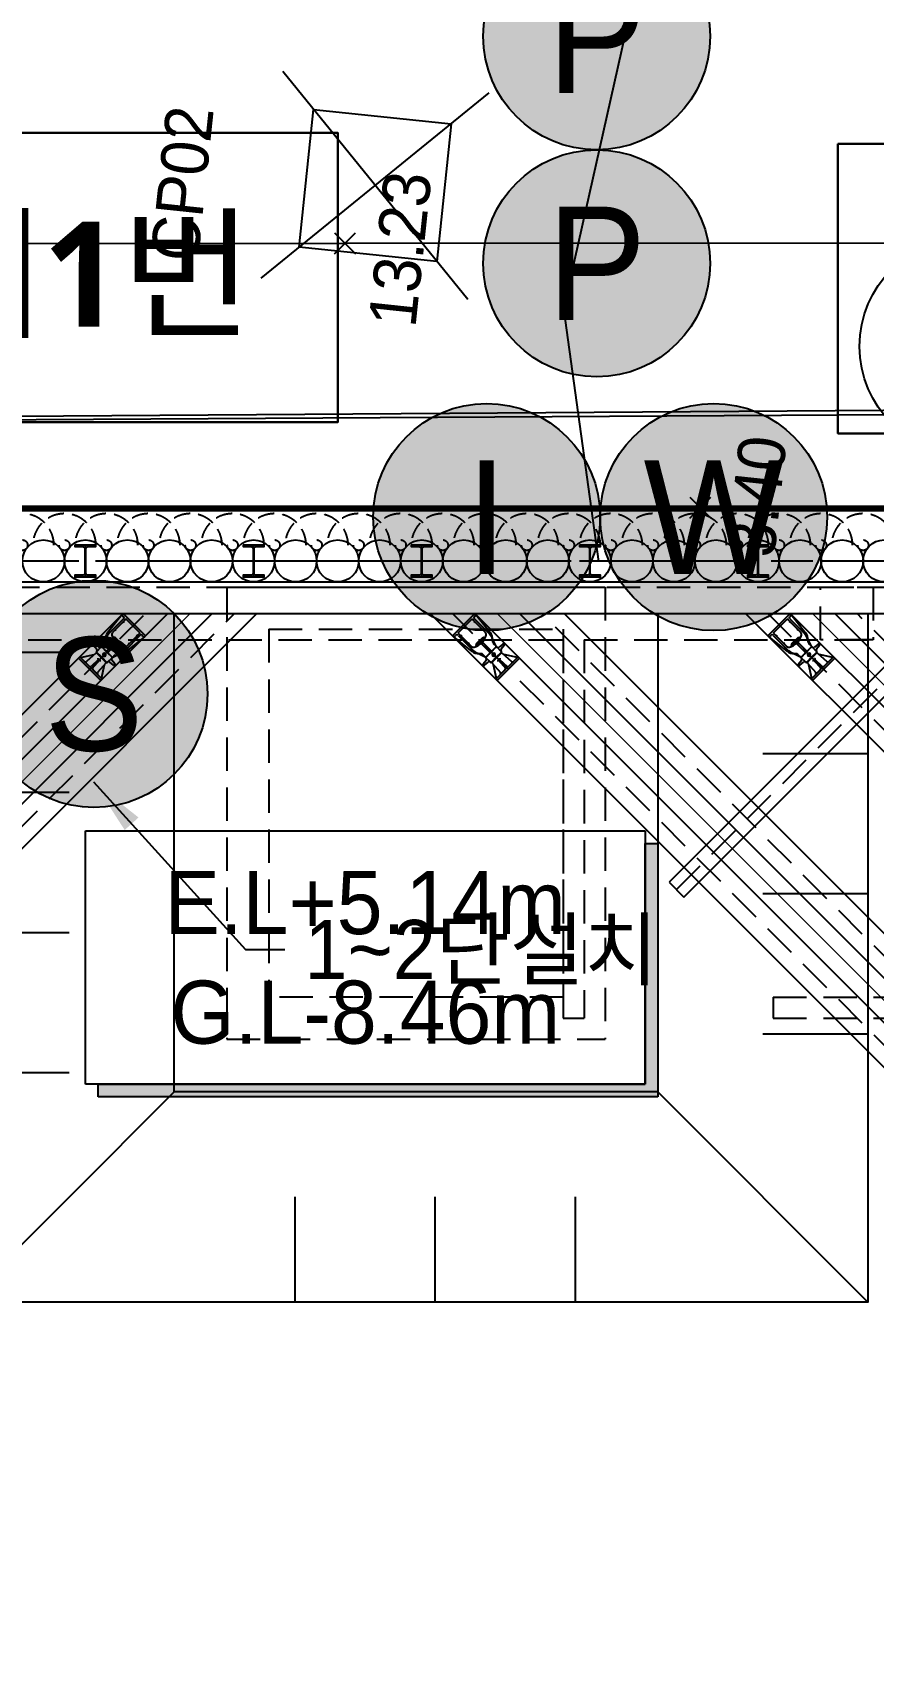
# Model space of a CAD drawing. Header units: millimetres. Extents: x 1073475 to 2890243, y -1340830 to -367733.
# Drawn here: x 2518226 to 2526226, y -406744 to -391222 of the extents above; entities that cross this region are included whole.
import ezdxf
from ezdxf.enums import TextEntityAlignment as Align
from ezdxf.xclip import XClip

# ---------------------------------------------------------------- set-up
doc = ezdxf.new("R2010")
doc.units = ezdxf.units.MM
doc.header["$LTSCALE"] = 50
doc.header["$XCLIPFRAME"] = 2
doc.header["$PDMODE"] = 3
doc.header["$PDSIZE"] = 100
for name, pattern in [('CENTER2', [28.575, 19.05, -3.175, 3.175, -3.175]), ('HIDDEN', [9.525, 6.35, -3.175]), ('HIDDEN2', [4.7625, 3.175, -1.5875]), ('PHANTOM', [63.5, 31.75, -6.35, 6.35, -6.35, 6.35, -6.35])]:
    doc.linetypes.add(name, pattern=pattern)
doc.layers.add('_0', color=7, linetype='Continuous', lineweight=0)
for name, color, linetype in [('C-DIM', 7, 'Continuous'), ('CEN', 1, 'CENTER2'), ('CIP', 1, 'Continuous'), ('H-BEAM-상부', 173, 'Continuous'), ('HPILE-300x200', 3, 'Continuous'), ('NO', 2, 'Continuous'), ('SGR', 8, 'Continuous'), ('ST-CEN', 1, 'HIDDEN'), ('ST-CEN(상부 H-BEAM)', 1, 'HIDDEN'), ('STRUT', 3, 'Continuous'), ('WALE-1', 3, 'Continuous'), ('건축', 233, 'HIDDEN'), ('계측기 변형률계', 150, 'Continuous'), ('계측기 지중경사계', 97, 'Continuous'), ('계측기 지표침하계', 44, 'Continuous'), ('계측기 지하수위계', 70, 'Continuous'), ('굴착고', 2, 'Continuous'), ('기준점', 5, 'Continuous'), ('단면', 4, 'Continuous'), ('대지경계선', 6, 'PHANTOM'), ('도로', 1, 'Continuous'), ('법면', 41, 'Continuous'), ('보도', 7, 'Continuous'), ('연속지적도', 32, 'Continuous'), ('오수맨홀', 1, 'Continuous'), ('유압JACK', 2, 'Continuous'), ('지하지장물_상수관로', 5, 'HIDDEN2'), ('지하지장물_전기관로', 1, 'HIDDEN2'), ('지하지장물_통신관로', 7, 'HIDDEN2'), ('측량점_높이', 8, 'Continuous'), ('측량점_심볼', 7, 'Continuous'), ('현황', 9, 'Continuous')]:
    doc.layers.add(name, color=color, linetype=linetype)
doc.styles.get("Standard").update_dxf_attribs({"font": ''})
doc.styles.add('굴림체', font='')
doc.styles.add('돋움', font='')
doc.styles.add('로고', font='malgunbd.ttf')
doc.styles.get('Standard').set_extended_font_data('Dotum')
doc.styles.get('굴림체').set_extended_font_data('Dotum')
doc.styles.get('돋움').set_extended_font_data('Dotum')
doc.linetypes.add('KT_LINE', pattern='A,12.7,-5.08,["KT",Standard,S=2.54,R=0,X=-2.54,Y=-1.27],-6.35', length=24.13)
doc.linetypes.add('POWER_LINE', pattern='A,12.7,-5.08,["POWER",Standard,S=2.54,R=0,X=-2.54,Y=-1.27],-6.35', length=24.13)
doc.linetypes.add('WATER_LINE', pattern='A,12.7,-5.08,["WATER",Standard,S=2.54,R=0,X=-2.54,Y=-1.27],-6.35', length=24.13)
doc.dimstyles.new('SAM-200-지시선', dxfattribs={"dimscale": 0.1, "dimtxt": 300, "dimasz": 360, "dimexe": 70, "dimexo": 0, "dimgap": 100, "dimtad": 1, "dimdec": 0, "dimzin": 0, "dimdsep": 46, "dimlunit": 6, "dimtxsty": '돋움', "dimcen": 100, "dimclrd": 1, "dimclre": 1, "dimclrt": 256, "dimadec": 0, "dimazin": 0, "dimtfac": 1, "dimtdec": 0, "dimtix": 1, "dimtmove": 2, "dimatfit": 3, "dimfxl": 70, "dimtolj": 1, "dimtzin": 0, "dimlwd": -1, "dimlwe": -1, "dimarcsym": 0})

# ---------------------------------------------------------------- blocks, each defined once
blk = doc.blocks.new('A$405090834614')
at = {"color": 251}
for points in [[(170450, 141075), (172431, 139103)], [(170455, 139099), (172426, 141079)]]:
    blk.add_lwpolyline(points, dxfattribs=at)
blk.add_lwpolyline([(170780, 140746), (172098, 140749), (172101, 139432), (170784, 139429)], close=True, dxfattribs=at)
at = {"layer": '도로', "color": 251}
for p, q in [((169668, 151509), (170864, 140316)), ((170864, 140316), (172033, 129342))]:
    blk.add_line(p, q, dxfattribs=at)
at = {"layer": '보도', "color": 251}
for p, q in [((168720, 136691), (167884, 144470)), ((169650, 127902), (168720, 136691))]:
    blk.add_line(p, q, dxfattribs=at)
at = {"layer": '연속지적도', "color": 251}
blk.add_line((167228, 150654), (170018, 124364), dxfattribs=at)
at = {"layer": '오수맨홀', "color": 251}
blk.add_circle((170514, 134314), 1036, dxfattribs=at)
at = {"layer": '지하지장물_상수관로', "color": 251, "linetype": 'WATER_LINE', "ltscale": 3}
blk.add_lwpolyline([(165003, 177754), (176543, 74656), (179909, 44130), (180541, 14655)], dxfattribs=at)
at = {"layer": '지하지장물_전기관로', "color": 251, "linetype": 'POWER_LINE', "ltscale": 3}
blk.add_lwpolyline([(165368, 136915), (170465, 138180), (175788, 137564), (176957, 135844)], dxfattribs=at)
at = {"layer": '지하지장물_통신관로', "color": 251, "linetype": 'KT_LINE', "ltscale": 3}
blk.add_lwpolyline([(179973, 22140), (178340, 57330), (174617, 92638), (167709, 153756), (166514, 164057), (162819, 177078), (146292, 175121), (136183, 173575), (130490, 179990), (129558, 186301)], dxfattribs=at)
at = {"layer": '측량점_심볼', "color": 251}
for p in [(161804, 141487), (170864, 140316), (168720, 136691)]:
    blk.add_point(p, dxfattribs=at)
at = {"layer": '기준점', "color": 251, "style": '굴림체'}
blk.add_text('CP02', height=450, dxfattribs=at).set_placement((171264, 141918), align=Align.MIDDLE_CENTER)
at = {"layer": '측량점_높이', "color": 251, "style": '굴림체'}
for s, p in [('13.56', (161804, 141187)), ('13.23', (170864, 140016)), ('13.40', (168720, 136391))]:
    blk.add_text(s, height=450, dxfattribs=at).set_placement(p, align=Align.TOP_CENTER)
blk = doc.blocks.new('A$412942629171')
at = {"layer": '계측기 지중경사계'}
blk.add_hatch(color=254, dxfattribs=at).paths.add_polyline_path([(-720, -720, 1), (720, -720, 1)])
blk.add_circle((0, -720), 720, dxfattribs=at)
at = {"layer": '계측기 지중경사계', "style": '돋움'}
blk.add_text('I', height=720, dxfattribs=at).set_placement((0, -720), align=Align.MIDDLE_CENTER)
blk = doc.blocks.new('A$417857393706')
at = {"layer": '계측기 지하수위계'}
blk.add_hatch(color=254, dxfattribs=at).paths.add_polyline_path([(-720, -720, 1), (720, -720, 1)])
blk.add_circle((0, -720), 720, dxfattribs=at)
at = {"layer": '계측기 지하수위계', "style": '돋움'}
blk.add_text('W', height=720, dxfattribs=at).set_placement((0, -720), align=Align.MIDDLE_CENTER)
blk = doc.blocks.new('A$41801442406')
at = {"layer": '계측기 지표침하계'}
blk.add_hatch(color=254, dxfattribs=at).paths.add_polyline_path([(-720, -720, 1), (720, -720, 1)])
blk.add_circle((0, -720), 720, dxfattribs=at)
at = {"layer": '계측기 지표침하계', "style": '돋움'}
blk.add_text('P', height=720, dxfattribs=at).set_placement((0, -720), align=Align.MIDDLE_CENTER)
blk = doc.blocks.new('A$418028669546')
at = {"layer": '계측기 변형률계'}
blk.add_hatch(color=254, dxfattribs=at).paths.add_polyline_path([(-720, -720, 1), (720, -720, 1)])
blk.add_circle((0, -720), 720, dxfattribs=at)
at = {"layer": '계측기 변형률계', "style": '돋움'}
blk.add_text('S', height=720, dxfattribs=at).set_placement((0, -720), align=Align.MIDDLE_CENTER)
blk = doc.blocks.new('A$C1D3235D9')
at = {"layer": 'SGR', "linetype": 'HIDDEN2'}
blk.add_circle((0, 0), 50, dxfattribs=at)
blk.add_arc((0, 0), 300, 0, 180, dxfattribs=at)
blk = doc.blocks.new('A$C7A8C1D28')
at = {"layer": '굴착고'}
blk.add_hatch(color=8, dxfattribs=at).paths.add_polyline_path([(-57119, -20619), (-51914, -20619), (-51914, -18329), (-51794, -18329), (-51794, -20739), (-57119, -20739)])
at = {"layer": '_0', "color": 8}
for p, q in [((-70045, -29941), (-56245, -16141)), ((-39072, -30391), (-53322, -16141)), ((-39072, -27391), (-50322, -16141))]:
    blk.add_line(p, q, dxfattribs=at)
at = {"layer": 'CEN', "color": 8, "ltscale": 1.5}
blk.add_line((-65240, -15641), (-38522, -15641), dxfattribs=at)
at = {"layer": 'CIP', "color": 8}
for centre in [(-57640, -15641), (-57240, -15641), (-56840, -15641), (-56440, -15641), (-56040, -15641), (-55640, -15641), (-55240, -15641), (-54840, -15641), (-54440, -15641), (-54040, -15641), (-53640, -15641), (-53240, -15641), (-52840, -15641), (-52440, -15641), (-52040, -15641), (-51640, -15641), (-51240, -15641), (-50840, -15641), (-50440, -15641), (-50040, -15641), (-49640, -15641)]:
    blk.add_circle(centre, 200, dxfattribs=at)
at = {"layer": 'H-BEAM-상부', "color": 8}
for p, q in [((-49267, -16277), (-51687, -18696)), ((-51545, -18838), (-49126, -16418)), ((-51687, -18696), (-51545, -18838))]:
    blk.add_line(p, q, dxfattribs=at)
at = {"layer": 'HPILE-300x200', "color": 8}
for p, q in [((-57240, -15791), (-57240, -15491)), ((-55640, -15791), (-55640, -15491)), ((-54040, -15791), (-54040, -15491)), ((-52440, -15791), (-52440, -15491)), ((-50840, -15791), (-50840, -15491))]:
    blk.add_line(p, q, dxfattribs=at)
for points in [[(-57340, -15491), (-57340, -15505), (-57265, -15505, -0.414214), (-57245, -15525), (-57245, -15757, -0.414214), (-57265, -15777), (-57340, -15777), (-57340, -15791), (-57140, -15791), (-57140, -15777), (-57216, -15777, -0.414214), (-57236, -15757), (-57236, -15525, -0.414214), (-57216, -15505), (-57140, -15505), (-57140, -15491)], [(-55740, -15491), (-55740, -15505), (-55665, -15505, -0.414214), (-55645, -15525), (-55645, -15757, -0.414214), (-55665, -15777), (-55740, -15777), (-55740, -15791), (-55540, -15791), (-55540, -15777), (-55616, -15777, -0.414214), (-55636, -15757), (-55636, -15525, -0.414214), (-55616, -15505), (-55540, -15505), (-55540, -15491)], [(-54140, -15491), (-54140, -15505), (-54065, -15505, -0.414214), (-54045, -15525), (-54045, -15757, -0.414214), (-54065, -15777), (-54140, -15777), (-54140, -15791), (-53940, -15791), (-53940, -15777), (-54016, -15777, -0.414214), (-54036, -15757), (-54036, -15525, -0.414214), (-54016, -15505), (-53940, -15505), (-53940, -15491)], [(-52540, -15491), (-52540, -15505), (-52465, -15505, -0.414214), (-52445, -15525), (-52445, -15757, -0.414214), (-52465, -15777), (-52540, -15777), (-52540, -15791), (-52340, -15791), (-52340, -15777), (-52416, -15777, -0.414214), (-52436, -15757), (-52436, -15525, -0.414214), (-52416, -15505), (-52340, -15505), (-52340, -15491)], [(-50940, -15491), (-50940, -15505), (-50865, -15505, -0.414214), (-50845, -15525), (-50845, -15757, -0.414214), (-50865, -15777), (-50940, -15777), (-50940, -15791), (-50740, -15791), (-50740, -15777), (-50816, -15777, -0.414214), (-50836, -15757), (-50836, -15525, -0.414214), (-50816, -15505), (-50740, -15505), (-50740, -15491)]]:
    blk.add_lwpolyline(points, format="xyb", close=True, dxfattribs=at)
at = {"layer": 'ST-CEN', "color": 8}
for p, q in [((-70045, -30366), (-55821, -16141)), ((-70045, -29517), (-56669, -16141)), ((-39072, -30815), (-53746, -16141)), ((-39072, -29967), (-52898, -16141)), ((-39072, -27815), (-50746, -16141)), ((-39072, -26967), (-49898, -16141))]:
    blk.add_line(p, q, dxfattribs=at)
at = {"layer": 'ST-CEN(상부 H-BEAM)', "color": 8}
blk.add_line((-51616, -18767), (-49197, -16348), dxfattribs=at)
at = {"layer": 'STRUT', "color": 8}
for p, q in [((-70045, -30153), (-56033, -16141)), ((-70045, -30578), (-55609, -16141)), ((-70045, -29729), (-56457, -16141)), ((-70045, -29305), (-56882, -16141)), ((-39072, -31027), (-53959, -16141)), ((-39072, -30603), (-53534, -16141)), ((-39072, -30179), (-53110, -16141)), ((-39072, -29755), (-52686, -16141)), ((-39072, -28027), (-50959, -16141)), ((-39072, -27603), (-50534, -16141)), ((-39072, -27179), (-50110, -16141))]:
    blk.add_line(p, q, dxfattribs=at)
at = {"layer": 'WALE-1', "color": 8}
for p, q in [((-65157, -15841), (-38772, -15841)), ((-65033, -16141), (-39072, -16141))]:
    blk.add_line(p, q, dxfattribs=at)
at = {"layer": '건축', "color": 8}
for p, q in [((-65137, -15891), (-39695, -15891)), ((-55895, -15891), (-52295, -15891)), ((-55895, -15891), (-55895, -20191)), ((-52295, -15891), (-52295, -20191)), ((-50245, -16391), (-50245, -15891)), ((-50245, -15891), (-49745, -15891)), ((-49745, -15891), (-49745, -16391)), ((-55495, -16291), (-52695, -16291)), ((-55495, -16291), (-55495, -19791)), ((-52695, -16291), (-52695, -19791)), ((-64929, -16391), (-52695, -16391)), ((-52695, -16391), (-52695, -19991)), ((-52495, -16391), (-46695, -16391)), ((-52495, -16391), (-52495, -19991)), ((-49745, -16391), (-50245, -16391)), ((-52695, -19791), (-55495, -19791)), ((-50695, -19791), (-46695, -19791)), ((-50695, -19791), (-50695, -19991)), ((-52695, -19991), (-52495, -19991)), ((-50695, -19991), (-41695, -19991)), ((-55895, -20191), (-52295, -20191))]:
    blk.add_line(p, q, dxfattribs=at)
blk.add_lwpolyline([(-38995, -50731), (-64002, -50731), (-71073, -43660), (-71073, -20799), (-65416, -15142), (-38995, -15142)], close=True, dxfattribs=at)
at = {"layer": '굴착고', "color": 8}
for p, q in [((-57239, -18209), (-51914, -18209)), ((-57239, -20619), (-57239, -18209)), ((-51914, -18209), (-51914, -20619)), ((-51914, -20619), (-51914, -18329)), ((-51914, -18329), (-51794, -18329)), ((-51794, -18329), (-51794, -20739)), ((-51914, -20619), (-57239, -20619)), ((-57119, -20619), (-51914, -20619)), ((-57119, -20739), (-57119, -20619)), ((-51794, -20739), (-57119, -20739))]:
    blk.add_line(p, q, dxfattribs=at)
at = {"layer": '대지경계선', "color": 8}
for p, q in [((-65416, -15142), (-38995, -15142)), ((-65240, -15641), (-38522, -15641)), ((-57239, -18209), (-51914, -18209)), ((-57239, -20619), (-57239, -18209)), ((-51914, -18209), (-51914, -20619)), ((-51914, -20619), (-57239, -20619))]:
    blk.add_line(p, q, dxfattribs=at)
at = {"layer": '법면', "color": 8}
for p, q in [((-58395, -16508), (-57395, -16508)), ((-49795, -17475), (-50795, -17475)), ((-58395, -17841), (-57395, -17841)), ((-49795, -18808), (-50795, -18808)), ((-58395, -19175), (-57395, -19175)), ((-49795, -20141), (-50795, -20141)), ((-58395, -20508), (-57395, -20508)), ((-55245, -22691), (-55245, -21691)), ((-53912, -22691), (-53912, -21691)), ((-52578, -22691), (-52578, -21691))]:
    blk.add_line(p, q, dxfattribs=at)
for points in [[(-49795, -16141), (-49795, -22691), (-58395, -22691), (-58395, -16141)], [(-51795, -16141), (-51795, -20691), (-56395, -20691), (-56395, -16141)], [(-58395, -22691), (-56395, -20691)], [(-51795, -20691), (-49795, -22691)]]:
    blk.add_lwpolyline(points, dxfattribs=at)
at = {"layer": '유압JACK', "color": 8}
for p, q in [((-56891, -16151), (-56882, -16141)), ((-56669, -16353), (-56882, -16141)), ((-53746, -16353), (-53534, -16141)), ((-53525, -16151), (-53534, -16141)), ((-50746, -16353), (-50534, -16141)), ((-50525, -16151), (-50534, -16141)), ((-56891, -16151), (-57029, -16325)), ((-56877, -16193), (-57026, -16342)), ((-56857, -16196), (-56983, -16322)), ((-56958, -16303), (-56947, -16292)), ((-56950, -16289), (-56947, -16292)), ((-56891, -16158), (-56877, -16172)), ((-56886, -16225), (-56884, -16228)), ((-56873, -16218), (-56884, -16228)), ((-56876, -16215), (-56873, -16218)), ((-56724, -16324), (-56853, -16196)), ((-53692, -16324), (-53563, -16196)), ((-53559, -16196), (-53433, -16322)), ((-53540, -16215), (-53543, -16218)), ((-53543, -16218), (-53532, -16228)), ((-53525, -16158), (-53539, -16172)), ((-53539, -16193), (-53390, -16342)), ((-53529, -16225), (-53532, -16228)), ((-53525, -16151), (-53387, -16325)), ((-53466, -16289), (-53469, -16292)), ((-53458, -16303), (-53469, -16292)), ((-50692, -16324), (-50563, -16196)), ((-50559, -16196), (-50433, -16322)), ((-50540, -16215), (-50543, -16218)), ((-50543, -16218), (-50532, -16228)), ((-50525, -16158), (-50539, -16172)), ((-50539, -16193), (-50390, -16342)), ((-50529, -16225), (-50532, -16228)), ((-50525, -16151), (-50387, -16325)), ((-50466, -16289), (-50469, -16292)), ((-50458, -16303), (-50469, -16292)), ((-57161, -16446), (-57131, -16481)), ((-57147, -16432), (-57112, -16462)), ((-57087, -16456), (-57058, -16428)), ((-57083, -16453), (-57052, -16389)), ((-57052, -16410), (-57052, -16393)), ((-56957, -16416), (-57037, -16496)), ((-56944, -16429), (-57024, -16509)), ((-56978, -16376), (-56972, -16370)), ((-56977, -16379), (-56970, -16372)), ((-56976, -16367), (-56972, -16363)), ((-56894, -16448), (-56976, -16367)), ((-56891, -16445), (-56972, -16363)), ((-56969, -16374), (-56972, -16370)), ((-56969, -16374), (-56965, -16370)), ((-56969, -16374), (-56965, -16370)), ((-56898, -16444), (-56969, -16374)), ((-56968, -16374), (-56965, -16370)), ((-56964, -16372), (-56965, -16370)), ((-56952, -16437), (-56965, -16424)), ((-56964, -16372), (-56961, -16370)), ((-56899, -16437), (-56964, -16372)), ((-56963, -16368), (-56959, -16365)), ((-56961, -16370), (-56963, -16368)), ((-56961, -16300), (-56958, -16303)), ((-56896, -16435), (-56961, -16370)), ((-56893, -16431), (-56959, -16365)), ((-56907, -16449), (-56900, -16442)), ((-56904, -16450), (-56898, -16444)), ((-56902, -16441), (-56898, -16437)), ((-56902, -16440), (-56899, -16437)), ((-56900, -16435), (-56898, -16433)), ((-56896, -16435), (-56893, -16431)), ((-56894, -16448), (-56891, -16445)), ((-56721, -16349), (-56870, -16498)), ((-56679, -16363), (-56854, -16501)), ((-56724, -16329), (-56850, -16455)), ((-56831, -16430), (-56820, -16419)), ((-56828, -16433), (-56831, -16430)), ((-56817, -16422), (-56820, -16419)), ((-56746, -16345), (-56756, -16356)), ((-56754, -16358), (-56756, -16356)), ((-56743, -16348), (-56746, -16345)), ((-56686, -16363), (-56700, -16349)), ((-56679, -16363), (-56669, -16353)), ((-53737, -16363), (-53746, -16353)), ((-53737, -16363), (-53562, -16501)), ((-53730, -16363), (-53716, -16349)), ((-53695, -16349), (-53546, -16498)), ((-53692, -16329), (-53566, -16455)), ((-53673, -16348), (-53670, -16345)), ((-53670, -16345), (-53659, -16356)), ((-53662, -16358), (-53659, -16356)), ((-53599, -16422), (-53596, -16419)), ((-53585, -16430), (-53596, -16419)), ((-53588, -16433), (-53585, -16430)), ((-53525, -16445), (-53444, -16363)), ((-53521, -16448), (-53525, -16445)), ((-53523, -16431), (-53456, -16365)), ((-53519, -16435), (-53523, -16431)), ((-53521, -16448), (-53440, -16367)), ((-53519, -16435), (-53454, -16370)), ((-53518, -16444), (-53447, -16374)), ((-53516, -16435), (-53518, -16433)), ((-53514, -16441), (-53518, -16437)), ((-53512, -16450), (-53518, -16444)), ((-53517, -16437), (-53452, -16372)), ((-53514, -16440), (-53517, -16437)), ((-53509, -16449), (-53515, -16442)), ((-53472, -16429), (-53392, -16509)), ((-53464, -16437), (-53451, -16424)), ((-53459, -16416), (-53379, -16496)), ((-53455, -16300), (-53458, -16303)), ((-53453, -16368), (-53456, -16365)), ((-53454, -16370), (-53453, -16368)), ((-53452, -16372), (-53454, -16370)), ((-53452, -16372), (-53451, -16370)), ((-53447, -16374), (-53451, -16370)), ((-53447, -16374), (-53451, -16370)), ((-53447, -16374), (-53451, -16370)), ((-53447, -16374), (-53443, -16370)), ((-53439, -16379), (-53446, -16372)), ((-53440, -16367), (-53444, -16363)), ((-53438, -16376), (-53443, -16370)), ((-53332, -16453), (-53364, -16389)), ((-53364, -16410), (-53364, -16393)), ((-53329, -16456), (-53358, -16428)), ((-53269, -16432), (-53304, -16462)), ((-53255, -16446), (-53285, -16481)), ((-50737, -16363), (-50746, -16353)), ((-50737, -16363), (-50562, -16501)), ((-50730, -16363), (-50716, -16349)), ((-50695, -16349), (-50546, -16498)), ((-50692, -16329), (-50566, -16455)), ((-50673, -16348), (-50670, -16345)), ((-50670, -16345), (-50659, -16356)), ((-50662, -16358), (-50659, -16356)), ((-50599, -16422), (-50596, -16419)), ((-50585, -16430), (-50596, -16419)), ((-50588, -16433), (-50585, -16430)), ((-50525, -16445), (-50444, -16363)), ((-50521, -16448), (-50525, -16445)), ((-50523, -16431), (-50456, -16365)), ((-50519, -16435), (-50523, -16431)), ((-50521, -16448), (-50440, -16367)), ((-50519, -16435), (-50454, -16370)), ((-50518, -16444), (-50447, -16374)), ((-50516, -16435), (-50518, -16433)), ((-50514, -16441), (-50518, -16437)), ((-50512, -16450), (-50518, -16444)), ((-50517, -16437), (-50452, -16372)), ((-50514, -16440), (-50517, -16437)), ((-50509, -16449), (-50515, -16442)), ((-50472, -16429), (-50392, -16509)), ((-50464, -16437), (-50451, -16424)), ((-50459, -16416), (-50379, -16496)), ((-50455, -16300), (-50458, -16303)), ((-50453, -16368), (-50456, -16365)), ((-50454, -16370), (-50453, -16368)), ((-50452, -16372), (-50454, -16370)), ((-50452, -16372), (-50451, -16370)), ((-50447, -16374), (-50451, -16370)), ((-50447, -16374), (-50451, -16370)), ((-50447, -16374), (-50451, -16370)), ((-50447, -16374), (-50443, -16370)), ((-50439, -16379), (-50446, -16372)), ((-50440, -16367), (-50444, -16363)), ((-50438, -16376), (-50443, -16370)), ((-50332, -16453), (-50364, -16389)), ((-50364, -16410), (-50364, -16393)), ((-50329, -16456), (-50358, -16428)), ((-50269, -16432), (-50304, -16462)), ((-50255, -16446), (-50285, -16481)), ((-57306, -16566), (-57297, -16556)), ((-57094, -16778), (-57306, -16566)), ((-57306, -16566), (-57094, -16778)), ((-57290, -16556), (-57204, -16641)), ((-57290, -16556), (-57180, -16666)), ((-57290, -16556), (-57250, -16596)), ((-57287, -16559), (-57157, -16532)), ((-57141, -16518), (-57229, -16597)), ((-57120, -16581), (-57183, -16642)), ((-57109, -16592), (-57170, -16655)), ((-57134, -16503), (-57132, -16501)), ((-57085, -16557), (-57134, -16509)), ((-57089, -16561), (-57133, -16518)), ((-57132, -16501), (-57090, -16459)), ((-57129, -16522), (-57124, -16518)), ((-57050, -16601), (-57129, -16522)), ((-57126, -16524), (-57122, -16520)), ((-57046, -16596), (-57124, -16518)), ((-57091, -16461), (-57090, -16459)), ((-57090, -16460), (-57090, -16459)), ((-57089, -16561), (-57046, -16605)), ((-57024, -16519), (-57087, -16456)), ((-57085, -16557), (-57037, -16606)), ((-57036, -16508), (-57084, -16459)), ((-57052, -16598), (-57048, -16594)), ((-57050, -16601), (-57046, -16596)), ((-57036, -16508), (-56987, -16556)), ((-57031, -16606), (-57030, -16604)), ((-57030, -16604), (-56987, -16562)), ((-57024, -16519), (-56984, -16559)), ((-57011, -16495), (-57023, -16482)), ((-56974, -16633), (-57009, -16603)), ((-56960, -16619), (-56990, -16584)), ((-56989, -16563), (-56987, -16562)), ((-56988, -16562), (-56987, -16562)), ((-56984, -16559), (-56956, -16530)), ((-56981, -16555), (-56917, -16524)), ((-56938, -16524), (-56921, -16524)), ((-53435, -16555), (-53499, -16524)), ((-53477, -16524), (-53495, -16524)), ((-53431, -16559), (-53460, -16530)), ((-53456, -16619), (-53426, -16584)), ((-53442, -16633), (-53407, -16603)), ((-53392, -16519), (-53431, -16559)), ((-53380, -16508), (-53429, -16556)), ((-53428, -16562), (-53429, -16562)), ((-53386, -16604), (-53429, -16562)), ((-53427, -16563), (-53429, -16562)), ((-53405, -16495), (-53393, -16482)), ((-53392, -16519), (-53329, -16456)), ((-53385, -16606), (-53386, -16604)), ((-53380, -16508), (-53332, -16459)), ((-53331, -16557), (-53379, -16606)), ((-53370, -16596), (-53291, -16518)), ((-53326, -16561), (-53370, -16605)), ((-53366, -16601), (-53370, -16596)), ((-53363, -16598), (-53368, -16594)), ((-53366, -16601), (-53287, -16522)), ((-53331, -16557), (-53282, -16509)), ((-53284, -16501), (-53326, -16459)), ((-53325, -16460), (-53326, -16459)), ((-53324, -16461), (-53326, -16459)), ((-53326, -16561), (-53283, -16518)), ((-53322, -16778), (-53110, -16566)), ((-53110, -16566), (-53322, -16778)), ((-53307, -16592), (-53246, -16655)), ((-53296, -16581), (-53232, -16642)), ((-53289, -16524), (-53294, -16520)), ((-53287, -16522), (-53291, -16518)), ((-53282, -16503), (-53284, -16501)), ((-53275, -16518), (-53187, -16597)), ((-53129, -16559), (-53259, -16532)), ((-53126, -16556), (-53236, -16666)), ((-53126, -16556), (-53211, -16641)), ((-53126, -16556), (-53166, -16596)), ((-53110, -16566), (-53119, -16556)), ((-50435, -16555), (-50499, -16524)), ((-50477, -16524), (-50495, -16524)), ((-50431, -16559), (-50460, -16530)), ((-50456, -16619), (-50426, -16584)), ((-50442, -16633), (-50407, -16603)), ((-50392, -16519), (-50431, -16559)), ((-50380, -16508), (-50429, -16556)), ((-50428, -16562), (-50429, -16562)), ((-50386, -16604), (-50429, -16562)), ((-50427, -16563), (-50429, -16562)), ((-50405, -16495), (-50393, -16482)), ((-50392, -16519), (-50329, -16456)), ((-50385, -16606), (-50386, -16604)), ((-50380, -16508), (-50332, -16459)), ((-50331, -16557), (-50379, -16606)), ((-50370, -16596), (-50291, -16518)), ((-50326, -16561), (-50370, -16605)), ((-50366, -16601), (-50370, -16596)), ((-50363, -16598), (-50368, -16594)), ((-50366, -16601), (-50287, -16522)), ((-50331, -16557), (-50282, -16509)), ((-50284, -16501), (-50326, -16459)), ((-50325, -16460), (-50326, -16459)), ((-50324, -16461), (-50326, -16459)), ((-50326, -16561), (-50283, -16518)), ((-50322, -16778), (-50110, -16566)), ((-50110, -16566), (-50322, -16778)), ((-50307, -16592), (-50246, -16655)), ((-50296, -16581), (-50232, -16642)), ((-50289, -16524), (-50294, -16520)), ((-50287, -16522), (-50291, -16518)), ((-50282, -16503), (-50284, -16501)), ((-50275, -16518), (-50187, -16597)), ((-50129, -16559), (-50259, -16532)), ((-50126, -16556), (-50236, -16666)), ((-50126, -16556), (-50211, -16641)), ((-50126, -16556), (-50166, -16596)), ((-50110, -16566), (-50119, -16556)), ((-57084, -16761), (-57187, -16659)), ((-57084, -16761), (-57170, -16676)), ((-57046, -16613), (-57125, -16701)), ((-57084, -16761), (-57124, -16721)), ((-57087, -16759), (-57060, -16629)), ((-53370, -16613), (-53291, -16701)), ((-53329, -16759), (-53356, -16629)), ((-53331, -16761), (-53229, -16659)), ((-53331, -16761), (-53246, -16676)), ((-53331, -16761), (-53291, -16721)), ((-50370, -16613), (-50291, -16701)), ((-50329, -16759), (-50356, -16629)), ((-50331, -16761), (-50229, -16659)), ((-50331, -16761), (-50246, -16676)), ((-50331, -16761), (-50291, -16721)), ((-57094, -16778), (-57084, -16769)), ((-53322, -16778), (-53331, -16769)), ((-50322, -16778), (-50331, -16769))]:
    blk.add_line(p, q, dxfattribs=at)
for centre, radius, start, end in [((-56887, -16154), 5, 135, 225), ((-56887, -16182), 15, 315, 45), ((-56855, -16198), 3, 45, 135), ((-53561, -16198), 3, 45, 135), ((-53529, -16182), 15, 135, 225), ((-53529, -16154), 5, 315, 45), ((-50561, -16198), 3, 45, 135), ((-50529, -16182), 15, 135, 225), ((-50529, -16154), 5, 315, 45), ((-57154, -16439), 10, 45, 225), ((-57072, -16413), 20, 315, 359.6398), ((-56942, -16393), 110, 142.0031, 180), ((-56942, -16414), 110, 135, 179.6398), ((-56965, -16340), 25, 135, 195.2377), ((-56831, -16303), 164, 195.2377, 225), ((-56960, -16412), 5, 315, 40.2482), ((-56831, -16303), 164, 225, 254.7623), ((-56940, -16432), 5, 49.7518, 135), ((-56726, -16327), 3, 315, 45), ((-56710, -16359), 15, 45, 135), ((-56682, -16359), 5, 225, 315), ((-53734, -16359), 5, 225, 315), ((-53705, -16359), 15, 45, 135), ((-53690, -16327), 3, 135, 225), ((-53585, -16303), 164, 285.2377, 315), ((-53475, -16432), 5, 45, 130.2482), ((-53585, -16303), 164, 315, 344.7623), ((-53456, -16412), 5, 139.7518, 225), ((-53451, -16340), 25, 344.7623, 45), ((-53473, -16414), 110, 0.3602, 45), ((-53474, -16393), 110, 0, 37.9969), ((-53343, -16413), 20, 180.3602, 225), ((-53262, -16439), 10, 315, 135), ((-50734, -16359), 5, 225, 315), ((-50705, -16359), 15, 45, 135), ((-50690, -16327), 3, 135, 225), ((-50585, -16303), 164, 285.2377, 315), ((-50475, -16432), 5, 45, 130.2482), ((-50585, -16303), 164, 315, 344.7623), ((-50456, -16412), 5, 139.7518, 225), ((-50451, -16340), 25, 344.7623, 45), ((-50473, -16414), 110, 0.3602, 45), ((-50474, -16393), 110, 0, 37.9969), ((-50343, -16413), 20, 180.3602, 225), ((-50262, -16439), 10, 315, 135), ((-57293, -16560), 5, 45, 135), ((-57239, -16586), 15, 225, 312), ((-57137, -16522), 6, 45, 132), ((-57131, -16506), 4, 135, 225), ((-57143, -16491), 15, 315, 40.2364), ((-57127, -16574), 10, 313.7326, 45), ((-57102, -16450), 15, 229.7636, 315), ((-57102, -16599), 10, 45, 136.2674), ((-57087, -16462), 4, 45, 135), ((-57060, -16532), 15, 45, 225), ((-57060, -16532), 15, 225, 45), ((-57060, -16532), 10, 45, 225), ((-57060, -16532), 10, 225, 45), ((-57042, -16491), 7.5, 225, 315), ((-57050, -16609), 6, 318, 45), ((-57034, -16603), 4, 225, 315), ((-57019, -16615), 15, 49.7636, 135), ((-57019, -16514), 7.5, 135, 225), ((-56978, -16574), 15, 135, 220.2364), ((-56990, -16559), 4, 315, 45), ((-56942, -16544), 20, 90.3602, 135), ((-56942, -16414), 110, 270.3602, 315), ((-56921, -16414), 110, 270, 307.9969), ((-56868, -16437), 25, 254.7623, 315), ((-53548, -16437), 25, 225, 285.2377), ((-53495, -16414), 110, 232.0031, 270), ((-53473, -16414), 110, 225, 269.6398), ((-53474, -16544), 20, 45, 89.6398), ((-53426, -16559), 4, 135, 225), ((-53438, -16574), 15, 319.7636, 45), ((-53397, -16615), 15, 45, 130.2364), ((-53397, -16514), 7.5, 315, 45), ((-53382, -16603), 4, 225, 315), ((-53374, -16491), 7.5, 225, 315), ((-53365, -16609), 6, 135, 222), ((-53355, -16532), 15, 135, 315), ((-53355, -16532), 15, 315, 135), ((-53355, -16532), 10, 135, 315), ((-53355, -16532), 10, 315, 135), ((-53329, -16462), 4, 45, 135), ((-53314, -16450), 15, 225, 310.2364), ((-53314, -16599), 10, 43.7326, 135), ((-53289, -16574), 10, 135, 226.2674), ((-53273, -16491), 15, 139.7636, 225), ((-53279, -16522), 6, 48, 135), ((-53285, -16506), 4, 315, 45), ((-53177, -16586), 15, 228, 315), ((-53123, -16560), 5, 45, 135), ((-50548, -16437), 25, 225, 285.2377), ((-50495, -16414), 110, 232.0031, 270), ((-50473, -16414), 110, 225, 269.6398), ((-50474, -16544), 20, 45, 89.6398), ((-50426, -16559), 4, 135, 225), ((-50438, -16574), 15, 319.7636, 45), ((-50397, -16615), 15, 45, 130.2364), ((-50397, -16514), 7.5, 315, 45), ((-50382, -16603), 4, 225, 315), ((-50374, -16491), 7.5, 225, 315), ((-50365, -16609), 6, 135, 222), ((-50355, -16532), 15, 135, 315), ((-50355, -16532), 15, 315, 135), ((-50355, -16532), 10, 135, 315), ((-50355, -16532), 10, 315, 135), ((-50329, -16462), 4, 45, 135), ((-50314, -16450), 15, 225, 310.2364), ((-50314, -16599), 10, 43.7326, 135), ((-50289, -16574), 10, 135, 226.2674), ((-50273, -16491), 15, 139.7636, 225), ((-50279, -16522), 6, 48, 135), ((-50285, -16506), 4, 315, 45), ((-50177, -16586), 15, 228, 315), ((-50123, -16560), 5, 45, 135), ((-57194, -16631), 15, 225, 313.7326), ((-57159, -16666), 15, 136.2674, 225), ((-57114, -16711), 15, 138, 225), ((-57088, -16765), 5, 315, 45), ((-56967, -16626), 10, 225, 45), ((-53449, -16626), 10, 135, 315), ((-53328, -16765), 5, 135, 225), ((-53302, -16711), 15, 315, 42), ((-53257, -16666), 15, 315, 43.7326), ((-53222, -16631), 15, 226.2674, 315), ((-50449, -16626), 10, 135, 315), ((-50328, -16765), 5, 135, 225), ((-50302, -16711), 15, 315, 42), ((-50257, -16666), 15, 315, 43.7326), ((-50222, -16631), 15, 226.2674, 315)]:
    blk.add_arc(centre, radius, start, end, dxfattribs=at)
at = {"layer": 'SGR', "color": 8, "linetype": 'HIDDEN2', "rotation": 359.9999999930079}
for p in [(-57840, -15491), (-57440, -15491), (-57040, -15491), (-56640, -15491), (-56240, -15491), (-55840, -15491), (-55440, -15491), (-55040, -15491), (-54640, -15491), (-54240, -15491), (-53840, -15491), (-53440, -15491), (-53040, -15491), (-52640, -15491), (-52240, -15491), (-51840, -15491), (-51440, -15491), (-51040, -15491), (-50640, -15491), (-50240, -15491), (-49840, -15491)]:
    blk.add_blockref('A$C1D3235D9', p, dxfattribs=at)
at = {"layer": '굴착고', "color": 8, "style": '돋움'}
for s, p in [('E.L+5.14m', (-54577, -18895)), ('G.L-8.46m', (-54577, -19933))]:
    blk.add_text(s, height=600, dxfattribs=at).set_placement(p, align=Align.MIDDLE)

msp = doc.modelspace()

# ---------------------------------------------------------------- linework, layer by layer
at = {"layer": '단면', "color": 5, "linetype": 'WATER_LINE', "lineweight": 30, "ltscale": 0.2}
for points in [[(2513948.7, -392174.1), (2521130.1, -392174.1), (2521130.1, -394928.2), (2513948.7, -394928.2)], [(2525889.1, -392280.6), (2533070.4, -392280.6), (2533070.4, -395034.6), (2525889.1, -395034.6)]]:
    msp.add_lwpolyline(points, close=True, dxfattribs=at)

# ---------------------------------------------------------------- block references
ref = msp.add_blockref('A$405090834614', (2642714.3, -577934.3), dxfattribs=dict(rotation=83.9464212542183))
XClip(ref).set_block_clipping_path([(104661.0409256864, 187029.200860789), (115795.371209384, 82037.659728932), (199028.6359362481, 90864.5294945205), (187894.3056525505, 195856.0706263776)])
at = {"layer": '계측기 지표침하계', "xscale": 1.5, "yscale": 1.5, "zscale": 1.5}
for p in [(2523593.8, -390177.3), (2523593.8, -392337.3)]:
    msp.add_blockref('A$41801442406', p, dxfattribs=at)

# ---------------------------------------------------------------- texts
at = {"layer": '현황', "color": 5, "style": '로고'}
msp.add_text('경사계1번', height=1000, dxfattribs=at).set_placement((2517441.8, -393509.4), align=Align.MIDDLE)

# ---------------------------------------------------------------- next in the draw order: wipeouts: each hides what was drawn before it
at = {"ltscale": 1.5}
msp.add_wipeout([(2510728.7, -396248.3), (2537446.3, -396248.3), (2537446.3, -430848.3), (2512128.7, -430848.3), (2505423.6, -424143.3), (2505423.6, -401553.3)], dxfattribs=at)

# ---------------------------------------------------------------- next in the draw order: linework, layer by layer
at = {"layer": '대지경계선', "const_width": 60}
msp.add_lwpolyline([(2536973.6, -431338.3), (2511966.9, -431338.3), (2504895.8, -424267.2), (2504895.8, -401406.1), (2510552.6, -395749.3), (2536973.6, -395749.3)], dxfattribs=at)

# ---------------------------------------------------------------- next in the draw order: block references
at = {"layer": 'NO', "ltscale": 0.2}
msp.add_blockref('A$C7A8C1D28', (2575968.8, -380607), dxfattribs=at)
at = {"layer": '계측기 변형률계', "xscale": 1.5, "yscale": 1.5, "zscale": 1.5}
msp.add_blockref('A$418028669546', (2518809.9, -396433.1), dxfattribs=at)
at = {"layer": '계측기 지중경사계', "xscale": 1.5, "yscale": 1.5, "zscale": 1.5}
msp.add_blockref('A$412942629171', (2522546.1, -394750.7), dxfattribs=at)
at = {"layer": '계측기 지하수위계', "xscale": 1.5, "yscale": 1.5, "zscale": 1.5}
msp.add_blockref('A$417857393706', (2524706.1, -394750.7), dxfattribs=at)

# ---------------------------------------------------------------- next in the draw order: texts
at = {"layer": 'C-DIM', "color": 7, "style": '돋움'}
msp.add_text('1~2단설치', height=562.5, dxfattribs=at).set_placement((2520813.2, -399944.1), align=Align.MIDDLE_LEFT)

# ---------------------------------------------------------------- next in the draw order: leaders
at = {"layer": 'C-DIM'}
msp.add_leader([(2518805.7, -398347.7), (2520250.7, -399944.1), (2520625.7, -399944.1)], dimstyle='SAM-200-지시선', override={"dimscale": 1.5}, dxfattribs=at)

doc.saveas('drawing.dxf')
